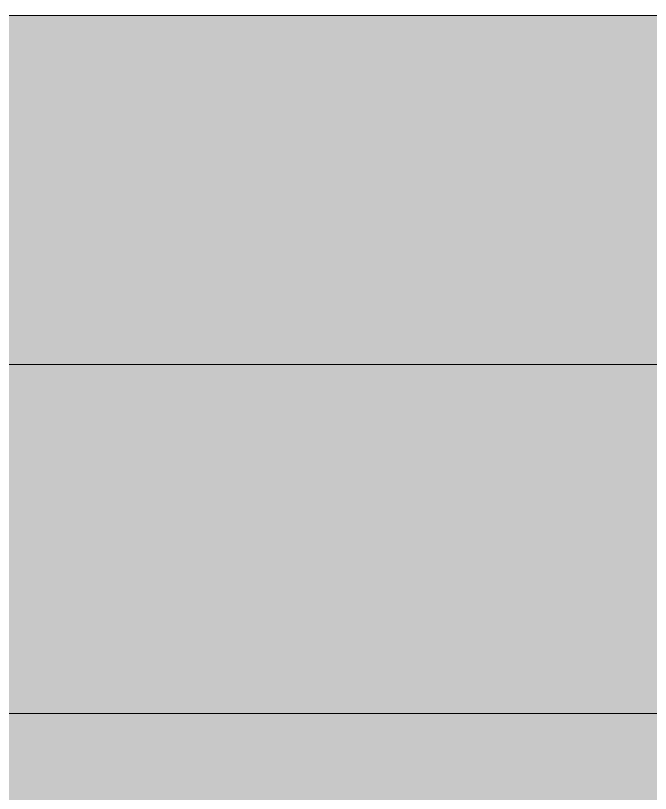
# Model space of a CAD drawing. Header units: millimetres. Extents: x -164500 to 426394, y -51911 to 102118.
# Drawn here: x 149596 to 150142, y 79091 to 79759 of the extents above; entities that cross this region are included whole.
import ezdxf

# ---------------------------------------------------------------- set-up
doc = ezdxf.new("R2010")
doc.units = ezdxf.units.MM
doc.layers.add('S-STRS', color=7, linetype='Continuous', lineweight=9)
doc.layers.add('S-STRS-MBND', color=7, linetype='Continuous', lineweight=9)
doc.layers.add('S-STRS-1', color=7, linetype='Continuous', lineweight=9, true_color=0xeef6ff)

# ---------------------------------------------------------------- blocks, each defined once
blk = doc.blocks.new('2floor')
at = {"layer": 'S-STRS-1'}
for points in [[(150432.12, 4920), (150432.12, 5220), (148902.12, 5220), (148902.12, 4920)], [(148902.12, 4620), (150432.12, 4620), (150432.12, 4920), (148902.12, 4920), (148902.12, 4696.49)], [(150432.12, 4320), (150432.12, 4620), (148902.12, 4620), (148902.12, 4320)]]:
    blk.add_hatch(color=256, dxfattribs=at).paths.add_polyline_path(points)
at = {"layer": 'S-STRS'}
for p, q in [((148902.12, 5220), (150432.12, 5220)), ((148902.12, 5220), (150432.12, 5220)), ((148902.12, 4920), (150432.12, 4920)), ((148902.12, 4920), (150432.12, 4920)), ((148902.12, 4620), (150432.12, 4620)), ((148902.12, 4620), (150432.12, 4620))]:
    blk.add_line(p, q, dxfattribs=at)
at = {"layer": 'S-STRS-MBND'}
for p, q in [((148882.12, 5220), (150432.12, 5220)), ((148882.12, 5220), (150432.12, 5220)), ((148882.12, 4920), (150432.12, 4920)), ((148882.12, 4920), (150432.12, 4920)), ((148882.12, 4620), (150432.12, 4620)), ((148882.12, 4620), (150432.12, 4620))]:
    blk.add_line(p, q, dxfattribs=at)

msp = doc.modelspace()

# ---------------------------------------------------------------- block references
msp.add_blockref('2floor', (0, 74539.358))

doc.saveas('drawing.dxf')
